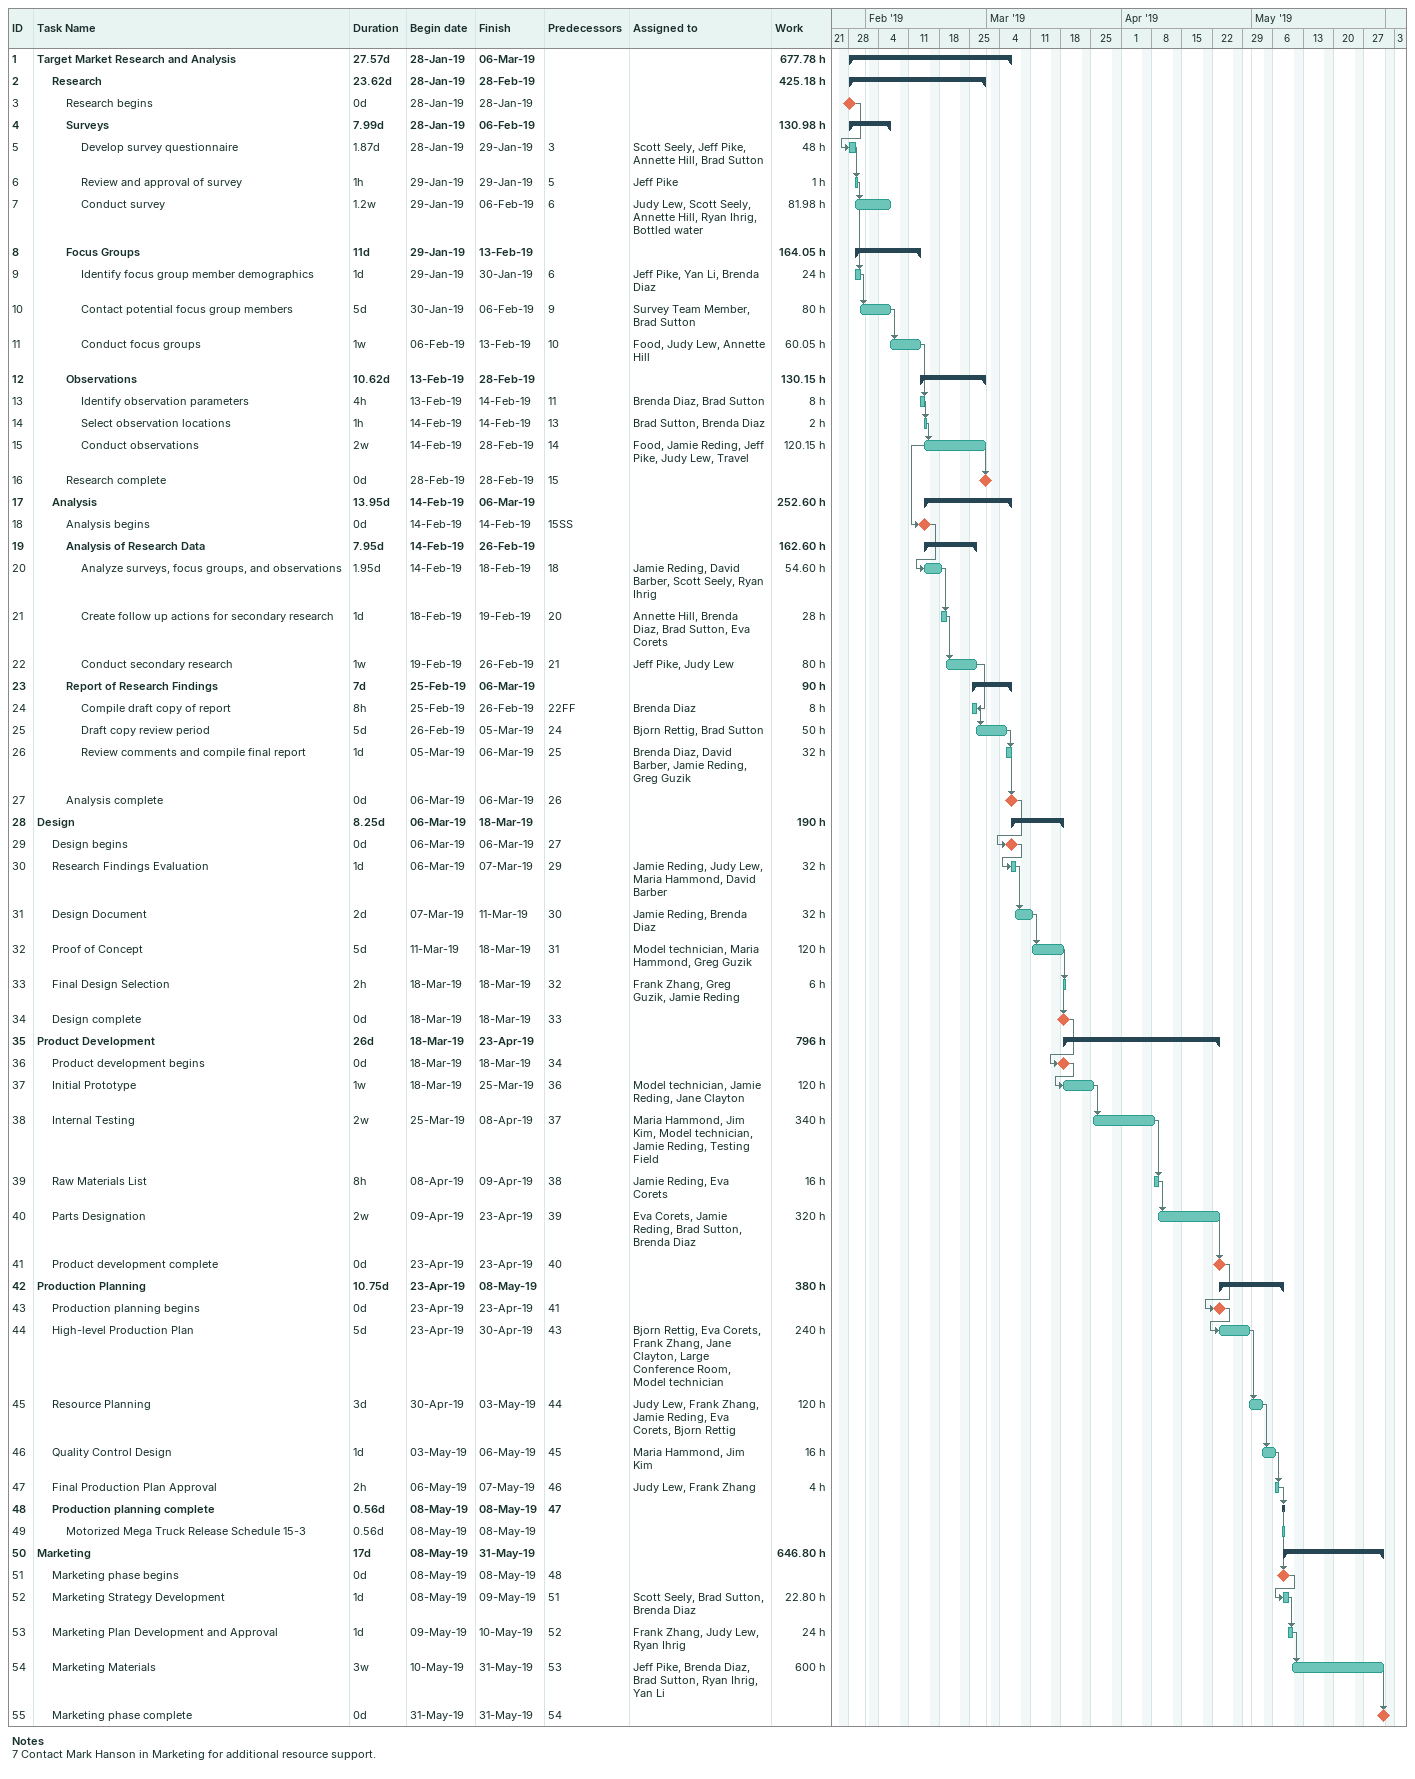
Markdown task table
| ID | Level | Task | Duration | Start | Finish | Predecessors | Resources | Work (h) |
|---|---|---|---|---|---|---|---|---|
| 1 | 1 | **Target Market Research and Analysis** | 27.57d | 2019-01-28 | 2019-03-06 |  |  | 677.78 |
| 2 | 2 | **Research** | 23.62d | 2019-01-28 | 2019-02-28 |  |  | 425.18 |
| 3 | 3 | Research begins | 0d | 2019-01-28 | 2019-01-28 |  |  |  |
| 4 | 3 | **Surveys** | 7.99d | 2019-01-28 | 2019-02-06 |  |  | 130.98 |
| 5 | 4 | Develop survey questionnaire | 1.87d | 2019-01-28 | 2019-01-29 | 3 | Scott Seely, Jeff Pike, Annette Hill, Brad Sutton | 48 |
| 6 | 4 | Review and approval of survey | 1h | 2019-01-29 | 2019-01-29 | 5 | Jeff Pike | 1 |
| 7 | 4 | Conduct survey | 1.2w | 2019-01-29 | 2019-02-06 | 6 | Judy Lew, Scott Seely, Annette Hill, Ryan Ihrig, Bottled water | 81.98 |
| 8 | 3 | **Focus Groups** | 11d | 2019-01-29 | 2019-02-13 |  |  | 164.05 |
| 9 | 4 | Identify focus group member demographics | 1d | 2019-01-29 | 2019-01-30 | 6 | Jeff Pike, Yan Li, Brenda Diaz | 24 |
| 10 | 4 | Contact potential focus group members | 5d | 2019-01-30 | 2019-02-06 | 9 | Survey Team Member, Brad Sutton | 80 |
| 11 | 4 | Conduct focus groups | 1w | 2019-02-06 | 2019-02-13 | 10 | Food, Judy Lew, Annette Hill | 60.05 |
| 12 | 3 | **Observations** | 10.62d | 2019-02-13 | 2019-02-28 |  |  | 130.15 |
| 13 | 4 | Identify observation parameters | 4h | 2019-02-13 | 2019-02-14 | 11 | Brenda Diaz, Brad Sutton | 8 |
| 14 | 4 | Select observation locations | 1h | 2019-02-14 | 2019-02-14 | 13 | Brad Sutton, Brenda Diaz | 2 |
| 15 | 4 | Conduct observations | 2w | 2019-02-14 | 2019-02-28 | 14 | Food, Jamie Reding, Jeff Pike, Judy Lew, Travel | 120.15 |
| 16 | 3 | Research complete | 0d | 2019-02-28 | 2019-02-28 | 15 |  |  |
| 17 | 2 | **Analysis** | 13.95d | 2019-02-14 | 2019-03-06 |  |  | 252.60 |
| 18 | 3 | Analysis begins | 0d | 2019-02-14 | 2019-02-14 | 15SS |  |  |
| 19 | 3 | **Analysis of Research Data** | 7.95d | 2019-02-14 | 2019-02-26 |  |  | 162.60 |
| 20 | 4 | Analyze surveys, focus groups, and observations | 1.95d | 2019-02-14 | 2019-02-18 | 18 | Jamie Reding, David Barber, Scott Seely, Ryan Ihrig | 54.60 |
| 21 | 4 | Create follow up actions for secondary research | 1d | 2019-02-18 | 2019-02-19 | 20 | Annette Hill, Brenda Diaz, Brad Sutton, Eva Corets | 28 |
| 22 | 4 | Conduct secondary research | 1w | 2019-02-19 | 2019-02-26 | 21 | Jeff Pike, Judy Lew | 80 |
| 23 | 3 | **Report of Research Findings** | 7d | 2019-02-25 | 2019-03-06 |  |  | 90 |
| 24 | 4 | Compile draft copy of report | 8h | 2019-02-25 | 2019-02-26 | 22FF | Brenda Diaz | 8 |
| 25 | 4 | Draft copy review period | 5d | 2019-02-26 | 2019-03-05 | 24 | Bjorn Rettig, Brad Sutton | 50 |
| 26 | 4 | Review comments and compile final report | 1d | 2019-03-05 | 2019-03-06 | 25 | Brenda Diaz, David Barber, Jamie Reding, Greg Guzik | 32 |
| 27 | 3 | Analysis complete | 0d | 2019-03-06 | 2019-03-06 | 26 |  |  |
| 28 | 1 | **Design** | 8.25d | 2019-03-06 | 2019-03-18 |  |  | 190 |
| 29 | 2 | Design begins | 0d | 2019-03-06 | 2019-03-06 | 27 |  |  |
| 30 | 2 | Research Findings Evaluation | 1d | 2019-03-06 | 2019-03-07 | 29 | Jamie Reding, Judy Lew, Maria Hammond, David Barber | 32 |
| 31 | 2 | Design Document | 2d | 2019-03-07 | 2019-03-11 | 30 | Jamie Reding, Brenda Diaz | 32 |
| 32 | 2 | Proof of Concept | 5d | 2019-03-11 | 2019-03-18 | 31 | Model technician, Maria Hammond, Greg Guzik | 120 |
| 33 | 2 | Final Design Selection | 2h | 2019-03-18 | 2019-03-18 | 32 | Frank Zhang, Greg Guzik, Jamie Reding | 6 |
| 34 | 2 | Design complete | 0d | 2019-03-18 | 2019-03-18 | 33 |  |  |
| 35 | 1 | **Product Development** | 26d | 2019-03-18 | 2019-04-23 |  |  | 796 |
| 36 | 2 | Product development begins | 0d | 2019-03-18 | 2019-03-18 | 34 |  |  |
| 37 | 2 | Initial Prototype | 1w | 2019-03-18 | 2019-03-25 | 36 | Model technician, Jamie Reding, Jane Clayton | 120 |
| 38 | 2 | Internal Testing | 2w | 2019-03-25 | 2019-04-08 | 37 | Maria Hammond, Jim Kim, Model technician, Jamie Reding, Testing Field | 340 |
| 39 | 2 | Raw Materials List | 8h | 2019-04-08 | 2019-04-09 | 38 | Jamie Reding, Eva Corets | 16 |
| 40 | 2 | Parts Designation | 2w | 2019-04-09 | 2019-04-23 | 39 | Eva Corets, Jamie Reding, Brad Sutton, Brenda Diaz | 320 |
| 41 | 2 | Product development complete | 0d | 2019-04-23 | 2019-04-23 | 40 |  |  |
| 42 | 1 | **Production Planning** | 10.75d | 2019-04-23 | 2019-05-08 |  |  | 380 |
| 43 | 2 | Production planning begins | 0d | 2019-04-23 | 2019-04-23 | 41 |  |  |
| 44 | 2 | High-level Production Plan | 5d | 2019-04-23 | 2019-04-30 | 43 | Bjorn Rettig, Eva Corets, Frank Zhang, Jane Clayton, Large Conference Room, Model technician | 240 |
| 45 | 2 | Resource Planning | 3d | 2019-04-30 | 2019-05-03 | 44 | Judy Lew, Frank Zhang, Jamie Reding, Eva Corets, Bjorn Rettig | 120 |
| 46 | 2 | Quality Control Design | 1d | 2019-05-03 | 2019-05-06 | 45 | Maria Hammond, Jim Kim | 16 |
| 47 | 2 | Final Production Plan Approval | 2h | 2019-05-06 | 2019-05-07 | 46 | Judy Lew, Frank Zhang | 4 |
| 48 | 2 | **Production planning complete** | 0.56d | 2019-05-08 | 2019-05-08 | 47 |  |  |
| 49 | 3 | Motorized Mega Truck Release Schedule 15-3 | 0.56d | 2019-05-08 | 2019-05-08 |  |  |  |
| 50 | 1 | **Marketing** | 17d | 2019-05-08 | 2019-05-31 |  |  | 646.80 |
| 51 | 2 | Marketing phase begins | 0d | 2019-05-08 | 2019-05-08 | 48 |  |  |
| 52 | 2 | Marketing Strategy Development | 1d | 2019-05-08 | 2019-05-09 | 51 | Scott Seely, Brad Sutton, Brenda Diaz | 22.80 |
| 53 | 2 | Marketing Plan Development and Approval | 1d | 2019-05-09 | 2019-05-10 | 52 | Frank Zhang, Judy Lew, Ryan Ihrig | 24 |
| 54 | 2 | Marketing Materials | 3w | 2019-05-10 | 2019-05-31 | 53 | Jeff Pike, Brenda Diaz, Brad Sutton, Ryan Ihrig, Yan Li | 600 |
| 55 | 2 | Marketing phase complete | 0d | 2019-05-31 | 2019-05-31 | 54 |  |  |

Notes
- 7: Contact Mark Hanson in Marketing for additional resource support.
